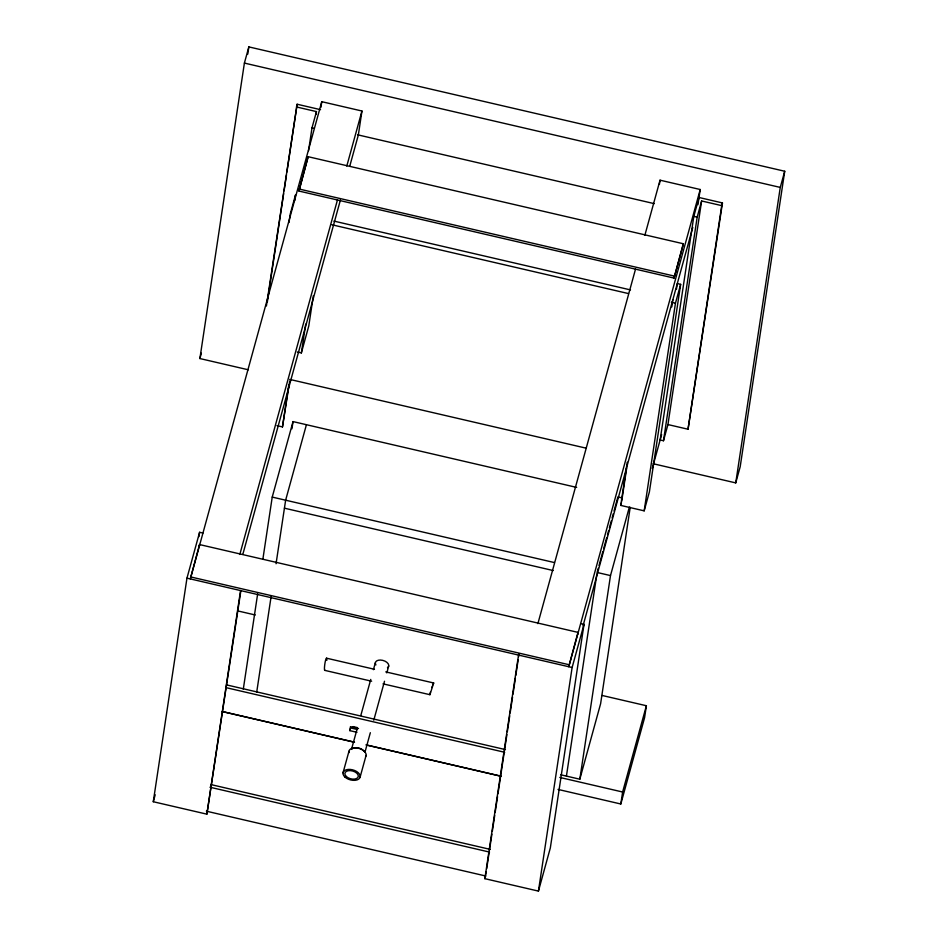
<?xml version="1.0" encoding="UTF-8"?>
<svg xmlns="http://www.w3.org/2000/svg" width="938" height="938" viewBox="0 0 938 938"><rect width="100%" height="100%" fill="white"/><g stroke="black" fill="none" stroke-linecap="round" stroke-linejoin="round"><path stroke-width="1.41" d="M429.944 694.038L429.932 694.695L433.684 682.981L385.764 671.889M248.336 369.795L199.888 358.551L244.396 63.081L248.851 46.9L784.719 171.244L740.199 466.714L735.744 482.894L653.083 463.712M247.761 54.146L248.851 46.9M240.867 590.752L206.876 814.161L153.281 801.732L186.967 578.136L199.595 532.292L202.948 533.077M577.691 634.369L577.984 632.376L199.536 544.556L190.32 578.91L321.769 101.691L361.951 111.012L358.351 134.978L349.792 166.049M198.938 536.63L199.595 532.292M199.231 546.549L199.536 544.556M266.392 306.011L297.123 104.235L320.562 109.676M267.342 301.872L283.639 193.674M284.085 190.789L286.465 174.925M286.899 172.041L297.123 104.235M288.998 222.494L290.299 213.841L295.493 194.975L294.626 200.744M298.929 191.047L308.145 156.705L683.251 243.739L682.946 245.733L674.035 278.094L298.929 191.047L308.145 156.705M206.876 814.161L240.55 590.565M308.543 150.854L312.014 127.779L316.469 111.599L296.373 106.932M316.036 114.483L316.469 111.599M320.913 107.331L321.769 101.691M276.956 425.629L282.467 426.919L288.763 385.096M243.294 689.172L257.657 593.848M262.875 559.189L272.231 497.093L293.031 421.596L576.647 487.408M289.725 380.957L282.467 426.919M297.334 351.996L301.356 352.923L305.694 324.102M291.941 428.818L293.031 421.596M313.339 295.704L308.778 325.967L301.356 352.923M256.695 692.279L271.105 596.591M276.053 563.738L285.633 500.2L306.421 424.703M356.979 732.297L349.874 730.655L350.472 726.657L358.515 728.521M580.657 623.582L584.011 624.356L550.325 847.964L538.435 891.1L484.852 878.672L518.538 655.064M486.247 871.637L484.852 878.672M486.681 868.752L489.073 852.888M489.507 850.004L491.899 834.14M492.333 831.256L494.725 815.38M495.158 812.496L497.55 796.632M497.984 793.747L504.069 753.355M504.503 750.47L506.895 734.595M507.329 731.71L509.721 715.846M510.155 712.962L512.547 697.086M512.98 694.202L515.372 678.338M515.806 675.454L518.186 659.578M518.632 656.694L519.066 653.809M577.984 632.376L568.768 666.719L700.217 189.511L660.035 180.178L644.863 235.262M538.435 891.1L572.121 667.504L584.011 624.356M566.423 776.101L596.885 573.915M659.391 184.411L660.035 180.178M676.439 289.326L677.306 283.557L680.648 284.343L649.377 491.969L644.172 510.847L620.733 505.406L627.252 462.141M560.736 774.788L579.825 779.208L610.497 575.58L629.363 507.071M621.695 501.267L626.69 468.097M630.207 507.306L600.613 703.723L579.825 779.208M674.035 278.094L683.251 243.739M671.76 306.949L672.851 299.738M644.172 510.847L675.454 303.209L680.648 284.343M688.035 429.229L722.459 202.936L699.021 197.496L693.815 216.361L660.141 439.969L663.483 440.743L667.938 424.562L701.624 200.967L721.721 205.633L688.035 429.229L667.938 424.562M697.931 204.707L700.217 189.511M663.483 440.743L697.169 217.147L701.624 200.967M558.016 789.421L620.815 803.995L622.621 792.012L646.388 705.739L602.137 695.468M646.388 705.739L644.582 717.711L620.815 803.995M735.744 482.894L780.264 187.412L784.719 171.244M430.143 693.147L430.46 691.974M199.888 358.551L201.365 353.157M153.281 801.732L155.204 794.791M239.811 554.464L337.446 199.993M346.779 166.096L361.951 111.012M242.813 554.417L340.447 199.935M349.874 730.655L350.613 727.958L357.319 729.506M343.027 772.818L348.971 751.244M351.598 748.958L357.343 728.099M360.79 715.577L370.756 679.417M373.43 669.673L375.352 662.72M364.976 752.182L370.334 732.707M373.781 720.196L384.51 681.246M386.808 672.909L388.731 665.945M360.157 776.945L366.101 755.371M537.884 623.629L635.518 269.147M598.256 568.276L597.096 572.473L610.497 575.58M599.03 565.473L602.876 551.497M603.65 548.707L606.722 537.521M607.496 534.719L608.656 530.533M609.419 527.731L611.353 520.742M612.115 517.952L613.276 513.754M614.038 510.952L617.896 496.976L621.917 497.914M583.026 625.845L692.783 227.383M620.733 505.406L621.472 502.709M721.721 205.633L722.459 202.936M652.297 468.402L661.618 434.575M431.832 687.554L432.336 686.112M432.793 684.857L433.684 682.981M244.396 63.081L780.264 187.412M357.648 134.814L654.267 203.64M312.014 127.779L314.253 128.295M693.815 216.361L697.169 217.147M299.234 189.054L674.34 276.089M333.893 221.087L630.5 289.912M671.315 302.247L675.454 303.209M331.864 224.757L628.472 293.571M289.666 379.386L586.109 448.165M272.231 497.093L554.428 562.566M284.425 508.185L553.232 570.55M190.625 576.917L569.073 664.725M186.967 578.136L572.121 667.504M238.17 611.013L255.3 614.988M326.565 658.195L374.485 669.286M324.724 670.365L371.636 681.211M383.021 683.849L429.932 694.695M226.562 684.892L505.43 749.603M225.824 687.589L504.679 752.288M353.087 726.598L357.355 727.595M559.81 777.438L622.621 792.012M222.587 711.59L353.907 742.064M366.746 745.042L500.915 776.172M222.212 711.543L354.529 742.251M365.914 744.889L501.068 776.254M210.722 784.531L490.269 849.394M209.971 787.228L489.519 852.091M206.372 811.182L485.907 876.045M324.958 670.283A6.167 0.832 -81.9 0 1 325.134 662.193A6.167 0.832 -81.9 0 1 326.834 660.352M351.621 749.38A6.883 4.022 15.4 0 1 357.73 747.821A6.883 4.022 15.4 0 1 364.05 751.373M375.892 664.925A6.883 4.022 15.4 0 1 382.739 660.364A6.883 4.022 15.4 0 1 387.476 667.715M349.03 752.628A8.817 5.147 15.4 0 1 358.433 748.231A8.817 5.147 15.4 0 1 365.574 756.614M346.368 776.547A6.883 4.022 15.4 0 0 357.87 777.461A6.883 4.022 15.4 0 0 350.542 770.626A6.883 4.022 15.4 0 0 346.368 776.547M344.903 777.016A8.817 5.147 15.4 0 0 359.629 778.188A8.817 5.147 15.4 0 0 350.237 769.43A8.817 5.147 15.4 0 0 344.903 777.016"/></g></svg>
